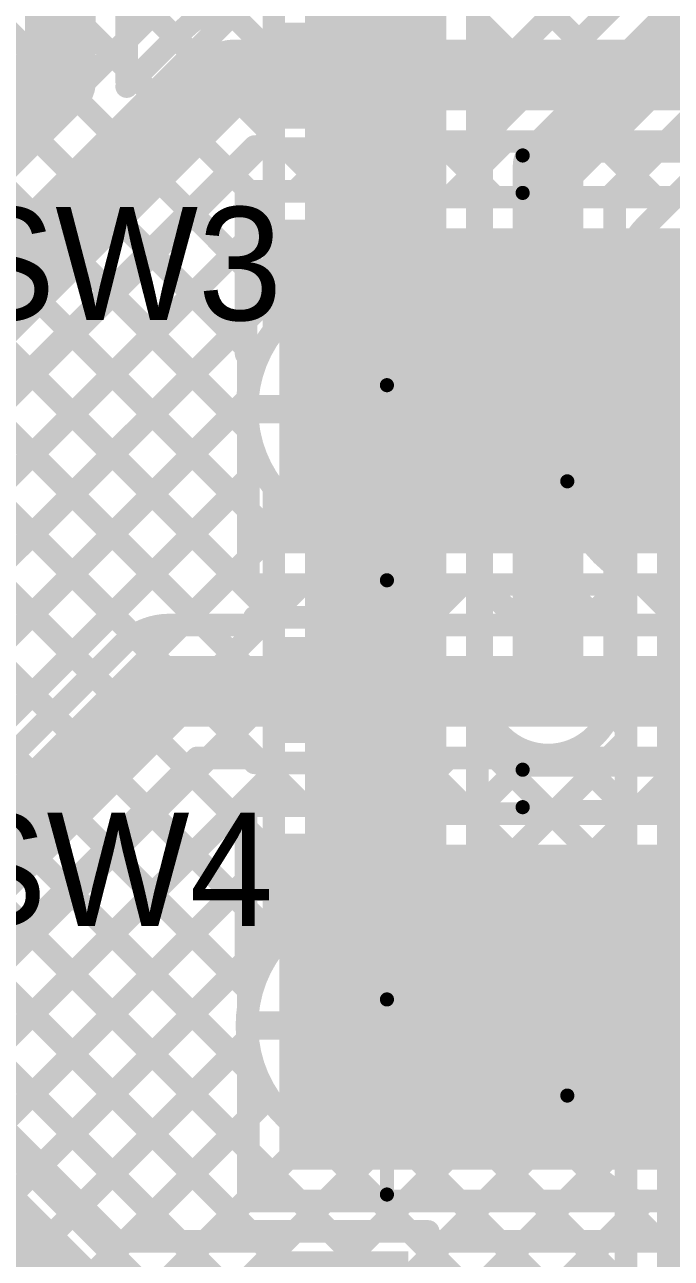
# Model space of a CAD drawing. Header units: millimetres. Extents: x 3.9 to 7.44, y 1.03 to 3.16.
# Drawn here: x 4.5369 to 4.7656, y 1.3137 to 1.75 of the extents above; entities that cross this region are included whole.
import ezdxf

# ---------------------------------------------------------------- set-up
doc = ezdxf.new("R2010")
doc.units = ezdxf.units.MM
doc.header["$MEASUREMENT"] = 0
for name, color, linetype in [('BottomLayer', 5, 'Continuous'), ('MultiLayer', 9, 'Continuous'), ('TopLayer', 1, 'Continuous'), ('TopOverlay', 2, 'Continuous'), ('TopPaste', 8, 'Continuous'), ('TopSolder', 216, 'Continuous'), ('ViaHoleLayer', 16, 'Continuous')]:
    doc.layers.add(name, color=color, linetype=linetype)

# ---------------------------------------------------------------- blocks, each defined once
blk = doc.blocks.new('TS_1187A_C_G_B_4')
at = {"layer": 'TopLayer'}
for points in [[(-0.1378, 0.05906), (-0.09843, 0.05906), (-0.1378, 0.08858), (-0.09843, 0.08858)], [(0.09843, 0.05906), (0.1378, 0.05906), (0.09843, 0.08858), (0.1378, 0.08858)], [(-0.1378, -0.08858), (-0.09843, -0.08858), (-0.1378, -0.05906), (-0.09843, -0.05906)], [(0.09843, -0.08858), (0.1378, -0.08858), (0.09843, -0.05906), (0.1378, -0.05906)]]:
    blk.add_solid(points, dxfattribs=at)
at = {"layer": 'TopOverlay'}
for points, const_width in [([(-0.12517, 0.106, 1), (-0.13683, 0.106, 1)], 0.01), ([(-0.13933, 0.106, 1), (-0.13433, 0.106, 1)], 0.005), ([(-0.12767, 0.106, 1), (-0.12267, 0.106, 1)], 0.005), ([(-0.05425, 0.102, 1), (-0.05175, 0.102, 1)], 0.0025), ([(0.05275, 0.102, 1), (0.05525, 0.102, 1)], 0.0025), ([(0.03821, 0, 1), (-0.03821, 0, 1)], 0.005), ([(-0.10325, 0.035, 1), (-0.10075, 0.035, 1)], 0.0025), ([(0.10075, 0.035, 1), (0.10325, 0.035, 1)], 0.0025), ([(0.00985, 0, 1), (-0.00985, 0, 1)], 0.01969), ([(-0.01477, 0, 1), (-0.00493, 0, 1)], 0.00984), ([(0.00493, 0, 1), (0.01477, 0, 1)], 0.00984), ([(-0.03946, 0, 1), (-0.03696, 0, 1)], 0.0025), ([(0.03696, 0, 1), (0.03946, 0, 1)], 0.0025), ([(-0.10325, -0.034, 1), (-0.10075, -0.034, 1)], 0.0025), ([(0.10075, -0.034, 1), (0.10325, -0.034, 1)], 0.0025), ([(-0.05425, -0.102, 1), (-0.05175, -0.102, 1)], 0.0025), ([(0.05275, -0.102, 1), (0.05525, -0.102, 1)], 0.0025)]:
    blk.add_lwpolyline(points, format="xyb", close=True, dxfattribs=dict(at, const_width=const_width))
at = {"layer": 'TopOverlay', "const_width": 0.005}
for points in [[(0.054, 0.102), (-0.053, 0.102)], [(-0.102, 0.035), (-0.102, -0.034)], [(0.102, 0.035), (0.102, -0.034)], [(0.054, -0.102), (-0.053, -0.102)]]:
    blk.add_lwpolyline(points, dxfattribs=at)
at = {"layer": 'TopPaste'}
for points in [[(-0.1378, 0.05906), (-0.09843, 0.05906), (-0.1378, 0.08858), (-0.09843, 0.08858)], [(0.09843, 0.05906), (0.1378, 0.05906), (0.09843, 0.08858), (0.1378, 0.08858)], [(-0.1378, -0.08858), (-0.09843, -0.08858), (-0.1378, -0.05906), (-0.09843, -0.05906)], [(0.09843, -0.08858), (0.1378, -0.08858), (0.09843, -0.05906), (0.1378, -0.05906)]]:
    blk.add_solid(points, dxfattribs=at)
at = {"layer": 'TopSolder'}
for points in [[(-0.1418, 0.05506), (-0.09443, 0.05506), (-0.1418, 0.09258), (-0.09443, 0.09258)], [(0.09443, 0.05506), (0.1418, 0.05506), (0.09443, 0.09258), (0.1418, 0.09258)], [(-0.1418, -0.09258), (-0.09443, -0.09258), (-0.1418, -0.05506), (-0.09443, -0.05506)], [(0.09443, -0.09258), (0.1418, -0.09258), (0.09443, -0.05506), (0.1418, -0.05506)]]:
    blk.add_solid(points, dxfattribs=at)
blk = doc.blocks.new('TS_1187A_C_G_B_5')
at = {"layer": 'TopLayer'}
for points in [[(-0.1378, 0.05906), (-0.09843, 0.05906), (-0.1378, 0.08858), (-0.09843, 0.08858)], [(0.09843, 0.05906), (0.1378, 0.05906), (0.09843, 0.08858), (0.1378, 0.08858)], [(-0.1378, -0.08858), (-0.09843, -0.08858), (-0.1378, -0.05906), (-0.09843, -0.05906)], [(0.09843, -0.08858), (0.1378, -0.08858), (0.09843, -0.05906), (0.1378, -0.05906)]]:
    blk.add_solid(points, dxfattribs=at)
at = {"layer": 'TopOverlay'}
for points, const_width in [([(-0.12517, 0.106, 1), (-0.13683, 0.106, 1)], 0.01), ([(-0.13933, 0.106, 1), (-0.13433, 0.106, 1)], 0.005), ([(-0.12767, 0.106, 1), (-0.12267, 0.106, 1)], 0.005), ([(-0.05425, 0.102, 1), (-0.05175, 0.102, 1)], 0.0025), ([(0.05275, 0.102, 1), (0.05525, 0.102, 1)], 0.0025), ([(0.03821, 0, 1), (-0.03821, 0, 1)], 0.005), ([(-0.10325, 0.035, 1), (-0.10075, 0.035, 1)], 0.0025), ([(0.10075, 0.035, 1), (0.10325, 0.035, 1)], 0.0025), ([(0.00985, 0, 1), (-0.00985, 0, 1)], 0.01969), ([(-0.01477, 0, 1), (-0.00493, 0, 1)], 0.00984), ([(0.00493, 0, 1), (0.01477, 0, 1)], 0.00984), ([(-0.03946, 0, 1), (-0.03696, 0, 1)], 0.0025), ([(0.03696, 0, 1), (0.03946, 0, 1)], 0.0025), ([(-0.10325, -0.034, 1), (-0.10075, -0.034, 1)], 0.0025), ([(0.10075, -0.034, 1), (0.10325, -0.034, 1)], 0.0025), ([(-0.05425, -0.102, 1), (-0.05175, -0.102, 1)], 0.0025), ([(0.05275, -0.102, 1), (0.05525, -0.102, 1)], 0.0025)]:
    blk.add_lwpolyline(points, format="xyb", close=True, dxfattribs=dict(at, const_width=const_width))
at = {"layer": 'TopOverlay', "const_width": 0.005}
for points in [[(0.054, 0.102), (-0.053, 0.102)], [(-0.102, 0.035), (-0.102, -0.034)], [(0.102, 0.035), (0.102, -0.034)], [(0.054, -0.102), (-0.053, -0.102)]]:
    blk.add_lwpolyline(points, dxfattribs=at)
at = {"layer": 'TopPaste'}
for points in [[(-0.1378, 0.05906), (-0.09843, 0.05906), (-0.1378, 0.08858), (-0.09843, 0.08858)], [(0.09843, 0.05906), (0.1378, 0.05906), (0.09843, 0.08858), (0.1378, 0.08858)], [(-0.1378, -0.08858), (-0.09843, -0.08858), (-0.1378, -0.05906), (-0.09843, -0.05906)], [(0.09843, -0.08858), (0.1378, -0.08858), (0.09843, -0.05906), (0.1378, -0.05906)]]:
    blk.add_solid(points, dxfattribs=at)
at = {"layer": 'TopSolder'}
for points in [[(-0.1418, 0.05506), (-0.09443, 0.05506), (-0.1418, 0.09258), (-0.09443, 0.09258)], [(0.09443, 0.05506), (0.1418, 0.05506), (0.09443, 0.09258), (0.1418, 0.09258)], [(-0.1418, -0.09258), (-0.09443, -0.09258), (-0.1418, -0.05506), (-0.09443, -0.05506)], [(0.09443, -0.09258), (0.1418, -0.09258), (0.09443, -0.05506), (0.1418, -0.05506)]]:
    blk.add_solid(points, dxfattribs=at)
blk = doc.blocks.new('TS_1187A_C_G_B_7')
at = {"layer": 'TopLayer'}
for points in [[(-0.1378, 0.05906), (-0.09843, 0.05906), (-0.1378, 0.08858), (-0.09843, 0.08858)], [(0.09843, 0.05906), (0.1378, 0.05906), (0.09843, 0.08858), (0.1378, 0.08858)], [(-0.1378, -0.08858), (-0.09843, -0.08858), (-0.1378, -0.05906), (-0.09843, -0.05906)], [(0.09843, -0.08858), (0.1378, -0.08858), (0.09843, -0.05906), (0.1378, -0.05906)]]:
    blk.add_solid(points, dxfattribs=at)
at = {"layer": 'TopOverlay'}
for points, const_width in [([(-0.12517, 0.106, 1), (-0.13683, 0.106, 1)], 0.01), ([(-0.13933, 0.106, 1), (-0.13433, 0.106, 1)], 0.005), ([(-0.12767, 0.106, 1), (-0.12267, 0.106, 1)], 0.005), ([(-0.05425, 0.102, 1), (-0.05175, 0.102, 1)], 0.0025), ([(0.05275, 0.102, 1), (0.05525, 0.102, 1)], 0.0025), ([(0.03821, 0, 1), (-0.03821, 0, 1)], 0.005), ([(-0.10325, 0.035, 1), (-0.10075, 0.035, 1)], 0.0025), ([(0.10075, 0.035, 1), (0.10325, 0.035, 1)], 0.0025), ([(0.00985, 0, 1), (-0.00985, 0, 1)], 0.01969), ([(-0.01477, 0, 1), (-0.00493, 0, 1)], 0.00984), ([(0.00493, 0, 1), (0.01477, 0, 1)], 0.00984), ([(-0.03946, 0, 1), (-0.03696, 0, 1)], 0.0025), ([(0.03696, 0, 1), (0.03946, 0, 1)], 0.0025), ([(-0.10325, -0.034, 1), (-0.10075, -0.034, 1)], 0.0025), ([(0.10075, -0.034, 1), (0.10325, -0.034, 1)], 0.0025), ([(-0.05425, -0.102, 1), (-0.05175, -0.102, 1)], 0.0025), ([(0.05275, -0.102, 1), (0.05525, -0.102, 1)], 0.0025)]:
    blk.add_lwpolyline(points, format="xyb", close=True, dxfattribs=dict(at, const_width=const_width))
at = {"layer": 'TopOverlay', "const_width": 0.005}
for points in [[(0.054, 0.102), (-0.053, 0.102)], [(-0.102, 0.035), (-0.102, -0.034)], [(0.102, 0.035), (0.102, -0.034)], [(0.054, -0.102), (-0.053, -0.102)]]:
    blk.add_lwpolyline(points, dxfattribs=at)
at = {"layer": 'TopPaste'}
for points in [[(-0.1378, 0.05906), (-0.09843, 0.05906), (-0.1378, 0.08858), (-0.09843, 0.08858)], [(0.09843, 0.05906), (0.1378, 0.05906), (0.09843, 0.08858), (0.1378, 0.08858)], [(-0.1378, -0.08858), (-0.09843, -0.08858), (-0.1378, -0.05906), (-0.09843, -0.05906)], [(0.09843, -0.08858), (0.1378, -0.08858), (0.09843, -0.05906), (0.1378, -0.05906)]]:
    blk.add_solid(points, dxfattribs=at)
at = {"layer": 'TopSolder'}
for points in [[(-0.1418, 0.05506), (-0.09443, 0.05506), (-0.1418, 0.09258), (-0.09443, 0.09258)], [(0.09443, 0.05506), (0.1418, 0.05506), (0.09443, 0.09258), (0.1418, 0.09258)], [(-0.1418, -0.09258), (-0.09443, -0.09258), (-0.1418, -0.05506), (-0.09443, -0.05506)], [(0.09443, -0.09258), (0.1418, -0.09258), (0.09443, -0.05506), (0.1418, -0.05506)]]:
    blk.add_solid(points, dxfattribs=at)

msp = doc.modelspace()

# ---------------------------------------------------------------- linework, layer by layer
at = {"layer": 'BottomLayer'}
for points, const_width in [([(3.941, 2.42296), (4.625, 1.73896)], 0.008), ([(3.941, 2.39468), (4.625, 1.71068)], 0.008), ([(3.941, 2.36639), (4.625, 1.68239)], 0.008), ([(3.941, 2.33811), (4.625, 1.65411)], 0.008), ([(4.697, 1.72715), (4.98343, 2.01358)], 0.008), ([(4.7054, 1.71663), (4.99337, 2.0046)], 0.008), ([(4.722, 1.7), (5.01, 1.988)], 0.025), ([(4.7455, 1.69027), (5.01973, 1.9645)], 0.008), ([(4.7564, 1.67863), (5.02837, 1.9506)], 0.008), ([(4.773, 1.662), (5.045, 1.934)], 0.025), ([(4.661, 1.614), (4.661, 1.832)], 0.05), ([(4.46498, 1.66483), (4.61782, 1.81768)], 0.008), ([(4.625, 1.64182), (4.625, 1.80418)], 0.008), ([(4.697, 1.64182), (4.697, 1.80418)], 0.008), ([(4.47045, 1.64202), (4.625, 1.79657)], 0.008), ([(4.47345, 1.77738), (4.6191, 1.63173)], 0.008), ([(4.697, 1.7801), (4.73293, 1.74417)], 0.008), ([(4.44337, 1.58666), (4.625, 1.76829)], 0.008), ([(4.697, 1.75182), (4.71879, 1.73002)], 0.008), ([(4.47345, 1.74909), (4.61614, 1.6064)], 0.008), ([(4.45899, 1.57399), (4.625, 1.74)], 0.008), ([(4.45899, 1.57399), (4.625, 1.74)], 0.008), ([(4.47345, 1.72081), (4.625, 1.56926)], 0.008), ([(4.697, 1.72353), (4.70466, 1.71587)], 0.008), ([(4.46864, 1.55536), (4.625, 1.71172)], 0.008), ([(4.76617, 1.71093), (4.77743, 1.69967)], 0.008), ([(4.722, 1.51518), (4.722, 1.7)], 0.025), ([(4.6985, 1.63976), (4.6985, 1.7)], 0.008), ([(4.75202, 1.69679), (4.76329, 1.68552)], 0.008), ([(4.47345, 1.69252), (4.625, 1.54097)], 0.008), ([(4.7455, 1.51518), (4.7455, 1.69027)], 0.008), ([(4.44906, 1.68863), (4.625, 1.51269)], 0.008), ([(4.46798, 1.52641), (4.625, 1.68344)], 0.008), ([(4.7455, 1.67503), (4.75081, 1.66972)], 0.008), ([(4.773, 1.081), (4.773, 1.662)], 0.025), ([(4.7455, 1.66251), (4.75005, 1.66707)], 0.008), ([(4.7495, 1.13773), (4.7495, 1.662)], 0.008), ([(4.45134, 1.48149), (4.625, 1.65515)], 0.008), ([(4.7455, 1.64675), (4.7495, 1.64275)], 0.008), ([(4.47036, 1.63904), (4.625, 1.4844)], 0.008), ([(4.7455, 1.63423), (4.7495, 1.63823)], 0.008), ([(4.661, 1.396), (4.661, 1.614)], 0.05), ([(4.46392, 1.6172), (4.625, 1.45612)], 0.008), ([(4.46428, 1.46615), (4.61564, 1.61751)], 0.008), ([(4.6195, 1.614), (4.661, 1.614)], 0.01), ([(4.7455, 1.61846), (4.7495, 1.61446)], 0.008), ([(4.7455, 1.60595), (4.7495, 1.60995)], 0.008), ([(4.45077, 1.60206), (4.625, 1.42784)], 0.008), ([(4.47041, 1.44399), (4.62023, 1.59381)], 0.008), ([(4.7455, 1.59018), (4.7495, 1.58618)], 0.008), ([(4.625, 1.42382), (4.625, 1.58618)], 0.008), ([(4.697, 1.42382), (4.697, 1.58618)], 0.008), ([(4.6985, 1.51518), (4.6985, 1.58824)], 0.008), ([(4.7455, 1.57766), (4.7495, 1.58166)], 0.008), ([(4.44203, 1.38733), (4.625, 1.5703)], 0.008), ([(4.7455, 1.56189), (4.7495, 1.55789)], 0.008), ([(4.46843, 1.55612), (4.617, 1.40755)], 0.008), ([(4.7455, 1.54938), (4.7495, 1.55338)], 0.008), ([(4.45806, 1.37508), (4.625, 1.54201)], 0.008), ([(4.7455, 1.53361), (4.7495, 1.52961)], 0.008), ([(4.46842, 1.52785), (4.62001, 1.37625)], 0.008), ([(4.7455, 1.52109), (4.7495, 1.52509)], 0.008), ([(4.46819, 1.35692), (4.625, 1.51373)], 0.008), ([(4.45852, 1.50946), (4.7495, 1.21848)], 0.008), ([(4.74397, 1.50685), (4.7495, 1.50133)], 0.008), ([(4.697, 1.50088), (4.70092, 1.5048)], 0.008), ([(4.4427, 1.497), (4.7495, 1.1902)], 0.008), ([(4.697, 1.49726), (4.7495, 1.44476)], 0.008), ([(4.697, 1.44431), (4.7495, 1.49681)], 0.008), ([(4.7296, 1.49294), (4.7495, 1.47304)], 0.008), ([(4.697, 1.47259), (4.71669, 1.49229)], 0.008), ([(4.46881, 1.32926), (4.625, 1.48545)], 0.008), ([(4.697, 1.46897), (4.7495, 1.41647)], 0.008), ([(4.70015, 1.41918), (4.7495, 1.46852)], 0.008), ([(4.45021, 1.28237), (4.625, 1.45716)], 0.008), ([(4.47044, 1.44098), (4.7495, 1.16191)], 0.008), ([(4.697, 1.44069), (4.7495, 1.38819)], 0.008), ([(4.70648, 1.39722), (4.7495, 1.44024)], 0.008), ([(4.46356, 1.26743), (4.625, 1.42888)], 0.008), ([(4.46463, 1.4185), (4.61856, 1.26456)], 0.008), ([(4.60304, 1.2655), (4.7495, 1.41196)], 0.008), ([(4.45189, 1.40295), (4.58934, 1.2655)], 0.008), ([(4.70587, 1.40354), (4.7495, 1.3599)], 0.008), ([(4.6195, 1.396), (4.661, 1.396)], 0.01), ([(4.661, 1.396), (4.7025, 1.396)], 0.01), ([(4.661, 1.3545), (4.661, 1.396)], 0.01), ([(4.48991, 1.2655), (4.61574, 1.39134)], 0.008), ([(4.6264, 1.26057), (4.7495, 1.38367)], 0.008), ([(4.70288, 1.37824), (4.7495, 1.33162)], 0.008), ([(4.51819, 1.2655), (4.62327, 1.37058)], 0.008), ([(4.69102, 1.36181), (4.7495, 1.30334)], 0.008), ([(4.54648, 1.2655), (4.63782, 1.35685)], 0.008), ([(4.64067, 1.24656), (4.7495, 1.35539)], 0.008), ([(4.64125, 1.35501), (4.7495, 1.24677)], 0.008), ([(4.57476, 1.2655), (4.65978, 1.35052)], 0.008), ([(4.67256, 1.352), (4.7495, 1.27505)], 0.008), ([(4.65482, 1.23242), (4.7495, 1.3271)], 0.008)]:
    msp.add_lwpolyline(points, dxfattribs=dict(at, const_width=const_width))
for points, const_width in [([(4.695, 1.75182, 1), (4.699, 1.75182, 1)], 0.004), ([(4.73093, 1.74417, 1), (4.73493, 1.74417, 1)], 0.004), ([(4.623, 1.74, 1), (4.627, 1.74, 1)], 0.004), ([(4.623, 1.74, 1), (4.627, 1.74, 1)], 0.004), ([(4.623, 1.73896, 1), (4.627, 1.73896, 1)], 0.004), ([(4.71679, 1.73002, 1), (4.72079, 1.73002, 1)], 0.004), ([(4.695, 1.72715, 1), (4.699, 1.72715, 1)], 0.004), ([(4.695, 1.72353, 1), (4.699, 1.72353, 1)], 0.004), ([(4.70266, 1.71587, 1), (4.70666, 1.71587, 1)], 0.004), ([(4.70338, 1.71662, 1), (4.70738, 1.71662, 1)], 0.004), ([(4.7034, 1.71663, 1), (4.7074, 1.71663, 1)], 0.004), ([(4.7034, 1.71663, 1), (4.7074, 1.71663, 1)], 0.004), ([(4.623, 1.71172, 1), (4.627, 1.71172, 1)], 0.004), ([(4.76417, 1.71093, 1), (4.76817, 1.71093, 1)], 0.004), ([(4.623, 1.71068, 1), (4.627, 1.71068, 1)], 0.004), ([(4.71575, 1.7, 1), (4.72825, 1.7, 1)], 0.0125), ([(4.71575, 1.7, 1), (4.72825, 1.7, 1)], 0.0125), ([(4.6965, 1.7, 1), (4.7005, 1.7, 1)], 0.004), ([(4.6965, 1.7, 1), (4.7005, 1.7, 1)], 0.004), ([(4.6965, 1.7, 1), (4.7005, 1.7, 1)], 0.004), ([(4.75002, 1.69679, 1), (4.75402, 1.69679, 1)], 0.004), ([(4.7435, 1.69027, 1), (4.7475, 1.69027, 1)], 0.004), ([(4.7435, 1.69027, 1), (4.7475, 1.69027, 1)], 0.004), ([(4.76129, 1.68552, 1), (4.76529, 1.68552, 1)], 0.004), ([(4.623, 1.68344, 1), (4.627, 1.68344, 1)], 0.004), ([(4.623, 1.68239, 1), (4.627, 1.68239, 1)], 0.004), ([(4.75438, 1.67862, 1), (4.75838, 1.67862, 1)], 0.004), ([(4.7544, 1.67863, 1), (4.7584, 1.67863, 1)], 0.004), ([(4.7544, 1.67863, 1), (4.7584, 1.67863, 1)], 0.004), ([(4.7435, 1.67503, 1), (4.7475, 1.67503, 1)], 0.004), ([(4.74881, 1.66972, 1), (4.75281, 1.66972, 1)], 0.004), ([(4.76675, 1.662, 1), (4.77925, 1.662, 1)], 0.0125), ([(4.76675, 1.662, 1), (4.77925, 1.662, 1)], 0.0125), ([(4.74805, 1.66707, 1), (4.75205, 1.66707, 1)], 0.004), ([(4.7435, 1.66251, 1), (4.7475, 1.66251, 1)], 0.004), ([(4.7475, 1.662, 1), (4.7515, 1.662, 1)], 0.004), ([(4.7475, 1.662, 1), (4.7515, 1.662, 1)], 0.004), ([(4.7475, 1.662, 1), (4.7515, 1.662, 1)], 0.004), ([(4.623, 1.65515, 1), (4.627, 1.65515, 1)], 0.004), ([(4.623, 1.65411, 1), (4.627, 1.65411, 1)], 0.004), ([(4.7435, 1.64675, 1), (4.7475, 1.64675, 1)], 0.004), ([(4.623, 1.64182, 1), (4.627, 1.64182, 1)], 0.004), ([(4.623, 1.64182, 1), (4.627, 1.64182, 1)], 0.004), ([(4.64525, 1.614, 1), (4.67675, 1.614, 1)], 0.0315), ([(4.695, 1.64182, 1), (4.699, 1.64182, 1)], 0.004), ([(4.7475, 1.64275, 1), (4.7515, 1.64275, 1)], 0.004), ([(4.6965, 1.63976, 1), (4.7005, 1.63976, 1)], 0.004), ([(4.7475, 1.63823, 1), (4.7515, 1.63823, 1)], 0.004), ([(4.6485, 1.614, 1), (4.6735, 1.614, 1)], 0.025), ([(4.6485, 1.614, 1), (4.6735, 1.614, 1)], 0.025), ([(4.7435, 1.63423, 1), (4.7475, 1.63423, 1)], 0.004), ([(4.6171, 1.63173, 1), (4.6211, 1.63173, 1)], 0.004), ([(4.61364, 1.61751, 1), (4.61764, 1.61751, 1)], 0.004), ([(4.617, 1.614, 1), (4.622, 1.614, 1)], 0.005), ([(4.6585, 1.614, 1), (4.6635, 1.614, 1)], 0.005), ([(4.7435, 1.61846, 1), (4.7475, 1.61846, 1)], 0.004), ([(4.7475, 1.61446, 1), (4.7515, 1.61446, 1)], 0.004), ([(4.61414, 1.6064, 1), (4.61814, 1.6064, 1)], 0.004), ([(4.7475, 1.60995, 1), (4.7515, 1.60995, 1)], 0.004), ([(4.7435, 1.60595, 1), (4.7475, 1.60595, 1)], 0.004), ([(4.61823, 1.59381, 1), (4.62223, 1.59381, 1)], 0.004), ([(4.7435, 1.59018, 1), (4.7475, 1.59018, 1)], 0.004), ([(4.623, 1.58618, 1), (4.627, 1.58618, 1)], 0.004), ([(4.623, 1.58618, 1), (4.627, 1.58618, 1)], 0.004), ([(4.695, 1.58618, 1), (4.699, 1.58618, 1)], 0.004), ([(4.6965, 1.58824, 1), (4.7005, 1.58824, 1)], 0.004), ([(4.7475, 1.58618, 1), (4.7515, 1.58618, 1)], 0.004), ([(4.7475, 1.58166, 1), (4.7515, 1.58166, 1)], 0.004), ([(4.7435, 1.57766, 1), (4.7475, 1.57766, 1)], 0.004), ([(4.623, 1.5703, 1), (4.627, 1.5703, 1)], 0.004), ([(4.623, 1.56926, 1), (4.627, 1.56926, 1)], 0.004), ([(4.7435, 1.56189, 1), (4.7475, 1.56189, 1)], 0.004), ([(4.7475, 1.55789, 1), (4.7515, 1.55789, 1)], 0.004), ([(4.7435, 1.54938, 1), (4.7475, 1.54938, 1)], 0.004), ([(4.7475, 1.55338, 1), (4.7515, 1.55338, 1)], 0.004), ([(4.623, 1.54201, 1), (4.627, 1.54201, 1)], 0.004), ([(4.623, 1.54097, 1), (4.627, 1.54097, 1)], 0.004), ([(4.7435, 1.53361, 1), (4.7475, 1.53361, 1)], 0.004), ([(4.7475, 1.52961, 1), (4.7515, 1.52961, 1)], 0.004), ([(4.71575, 1.51518, 1), (4.72825, 1.51518, 1)], 0.0125), ([(4.7475, 1.52509, 1), (4.7515, 1.52509, 1)], 0.004), ([(4.71609, 1.51518, 1), (4.72791, 1.51518, 1)], 0.01181), ([(4.7435, 1.52109, 1), (4.7475, 1.52109, 1)], 0.004), ([(4.6965, 1.51518, 1), (4.7005, 1.51518, 1)], 0.004), ([(4.6965, 1.51518, 1), (4.7005, 1.51518, 1)], 0.004), ([(4.7435, 1.51518, 1), (4.7475, 1.51518, 1)], 0.004), ([(4.7435, 1.51518, 1), (4.7475, 1.51518, 1)], 0.004), ([(4.623, 1.51373, 1), (4.627, 1.51373, 1)], 0.004), ([(4.623, 1.51269, 1), (4.627, 1.51269, 1)], 0.004), ([(4.74197, 1.50685, 1), (4.74597, 1.50685, 1)], 0.004), ([(4.69892, 1.5048, 1), (4.70292, 1.5048, 1)], 0.004), ([(4.7475, 1.50133, 1), (4.7515, 1.50133, 1)], 0.004), ([(4.695, 1.50088, 1), (4.699, 1.50088, 1)], 0.004), ([(4.695, 1.49726, 1), (4.699, 1.49726, 1)], 0.004), ([(4.7276, 1.49294, 1), (4.7316, 1.49294, 1)], 0.004), ([(4.7475, 1.49681, 1), (4.7515, 1.49681, 1)], 0.004), ([(4.71469, 1.49229, 1), (4.7187, 1.49229, 1)], 0.004), ([(4.623, 1.48545, 1), (4.627, 1.48545, 1)], 0.004), ([(4.623, 1.4844, 1), (4.627, 1.4844, 1)], 0.004), ([(4.695, 1.47259, 1), (4.699, 1.47259, 1)], 0.004), ([(4.7475, 1.47304, 1), (4.7515, 1.47304, 1)], 0.004), ([(4.695, 1.46897, 1), (4.699, 1.46897, 1)], 0.004), ([(4.7475, 1.46852, 1), (4.7515, 1.46852, 1)], 0.004), ([(4.623, 1.45716, 1), (4.627, 1.45716, 1)], 0.004), ([(4.623, 1.45612, 1), (4.627, 1.45612, 1)], 0.004), ([(4.7475, 1.44476, 1), (4.7515, 1.44476, 1)], 0.004), ([(4.695, 1.44431, 1), (4.699, 1.44431, 1)], 0.004), ([(4.695, 1.44069, 1), (4.699, 1.44069, 1)], 0.004), ([(4.7475, 1.44024, 1), (4.7515, 1.44024, 1)], 0.004), ([(4.623, 1.42888, 1), (4.627, 1.42888, 1)], 0.004), ([(4.623, 1.42784, 1), (4.627, 1.42784, 1)], 0.004), ([(4.623, 1.42382, 1), (4.627, 1.42382, 1)], 0.004), ([(4.623, 1.42382, 1), (4.627, 1.42382, 1)], 0.004), ([(4.64525, 1.396, 1), (4.67675, 1.396, 1)], 0.0315), ([(4.695, 1.42382, 1), (4.699, 1.42382, 1)], 0.004), ([(4.695, 1.42382, 1), (4.699, 1.42382, 1)], 0.004), ([(4.69815, 1.41918, 1), (4.70215, 1.41918, 1)], 0.004), ([(4.6485, 1.396, 1), (4.6735, 1.396, 1)], 0.025), ([(4.7475, 1.41647, 1), (4.7515, 1.41647, 1)], 0.004), ([(4.7475, 1.41196, 1), (4.7515, 1.41196, 1)], 0.004), ([(4.615, 1.40755, 1), (4.619, 1.40755, 1)], 0.004), ([(4.70387, 1.40354, 1), (4.70787, 1.40354, 1)], 0.004), ([(4.617, 1.396, 1), (4.622, 1.396, 1)], 0.005), ([(4.6585, 1.396, 1), (4.6635, 1.396, 1)], 0.005), ([(4.6585, 1.396, 1), (4.6635, 1.396, 1)], 0.005), ([(4.6585, 1.396, 1), (4.6635, 1.396, 1)], 0.005), ([(4.7, 1.396, 1), (4.705, 1.396, 1)], 0.005), ([(4.70448, 1.39722, 1), (4.70848, 1.39722, 1)], 0.004), ([(4.7045, 1.396, 1), (4.7085, 1.396, 1)], 0.004), ([(4.7045, 1.396, 1), (4.7085, 1.396, 1)], 0.004), ([(4.61374, 1.39134, 1), (4.61774, 1.39134, 1)], 0.004), ([(4.7475, 1.38819, 1), (4.7515, 1.38819, 1)], 0.004), ([(4.7475, 1.38367, 1), (4.7515, 1.38367, 1)], 0.004), ([(4.61801, 1.37625, 1), (4.62201, 1.37625, 1)], 0.004), ([(4.70088, 1.37824, 1), (4.70488, 1.37824, 1)], 0.004), ([(4.62127, 1.37058, 1), (4.62527, 1.37058, 1)], 0.004), ([(4.68902, 1.36181, 1), (4.69302, 1.36181, 1)], 0.004), ([(4.7475, 1.3599, 1), (4.7515, 1.3599, 1)], 0.004), ([(4.63582, 1.35685, 1), (4.63982, 1.35685, 1)], 0.004), ([(4.63925, 1.35501, 1), (4.64325, 1.35501, 1)], 0.004), ([(4.6585, 1.3545, 1), (4.6635, 1.3545, 1)], 0.005), ([(4.7475, 1.35539, 1), (4.7515, 1.35539, 1)], 0.004), ([(4.65778, 1.35052, 1), (4.66178, 1.35052, 1)], 0.004), ([(4.67056, 1.352, 1), (4.67455, 1.352, 1)], 0.004), ([(4.7475, 1.33162, 1), (4.7515, 1.33162, 1)], 0.004), ([(4.7475, 1.3271, 1), (4.7515, 1.3271, 1)], 0.004)]:
    msp.add_lwpolyline(points, format="xyb", close=True, dxfattribs=dict(at, const_width=const_width))
at = {"layer": 'BottomLayer', "const_width": 0.008}
for points in [[(4.6985, 1.7, -0.199188), (4.7054, 1.71663)], [(4.6985, 1.7, -0.198912), (4.70538, 1.71662)], [(4.7495, 1.662, -0.199188), (4.7564, 1.67863)], [(4.7495, 1.662, -0.198912), (4.75638, 1.67862)], [(4.625, 1.58618, -0.341352), (4.625, 1.64182)], [(4.7455, 1.51518, -1), (4.6985, 1.51518)], [(4.7065, 1.396, -1.398007), (4.625, 1.42382)], [(4.697, 1.42382, -0.165974), (4.7065, 1.396)]]:
    msp.add_lwpolyline(points, format="xyb", dxfattribs=at)
at = {"layer": 'MultiLayer'}
for points, const_width in [([(4.64525, 1.614, 1), (4.67675, 1.614, 1)], 0.0315), ([(4.71609, 1.51518, 1), (4.72791, 1.51518, 1)], 0.01181), ([(4.64525, 1.396, 1), (4.67675, 1.396, 1)], 0.0315)]:
    msp.add_lwpolyline(points, format="xyb", close=True, dxfattribs=dict(at, const_width=const_width))
at = {"layer": 'TopLayer'}
for points, const_width in [([(4.5495, 1.7295), (4.5495, 1.8955)], 0.025), ([(4.573, 1.7295), (4.573, 1.88577)], 0.008), ([(4.573, 1.74457), (4.617, 1.78857)], 0.008), ([(4.573, 1.76268), (4.59026, 1.74542)], 0.008), ([(4.57296, 1.72811), (4.59363, 1.74878)], 0.008), ([(4.42008, 1.542), (4.61026, 1.73218)], 0.025), ([(4.462, 1.642), (4.5495, 1.7295)], 0.025), ([(4.61026, 1.73218), (4.64789, 1.73218)], 0.025), ([(4.65818, 1.73218), (4.88511, 1.73218)], 0.025), ([(4.573, 1.73439), (4.57612, 1.73127)], 0.008), ([(4.4682, 1.55689), (4.6182, 1.70689)], 0.008), ([(4.67957, 1.70868), (4.853, 1.70868)], 0.008), ([(4.68357, 1.70868), (4.70325, 1.689)], 0.008), ([(4.68713, 1.689), (4.70681, 1.70868)], 0.008), ([(4.71185, 1.70868), (4.73153, 1.689)], 0.008), ([(4.71542, 1.689), (4.7351, 1.70868)], 0.008), ([(4.74013, 1.70868), (4.75982, 1.689)], 0.008), ([(4.7437, 1.689), (4.76338, 1.70868)], 0.008), ([(4.76842, 1.70868), (4.7881, 1.689)], 0.008), ([(4.46864, 1.55536), (4.61945, 1.70617)], 0.008), ([(4.6182, 1.70617), (4.67957, 1.70617)], 0.008), ([(4.62951, 1.70617), (4.6446, 1.69108)], 0.008), ([(4.63265, 1.69108), (4.64773, 1.70617)], 0.008), ([(4.6578, 1.70617), (4.67288, 1.69108)], 0.008), ([(4.66093, 1.69108), (4.67602, 1.70617)], 0.008), ([(4.60935, 1.69804), (4.61631, 1.69108)], 0.008), ([(4.6152, 1.69108), (4.68257, 1.69108)], 0.008), ([(4.6152, 1.63356), (4.6152, 1.69108)], 0.008), ([(4.68257, 1.689), (4.85143, 1.689)], 0.008), ([(4.64889, 1.66232), (4.64889, 1.68708)], 0.01), ([(4.59521, 1.6839), (4.6152, 1.6639)], 0.008), ([(4.46798, 1.52641), (4.6152, 1.67364)], 0.008), ([(4.58107, 1.66976), (4.6152, 1.63562)], 0.008), ([(4.64789, 1.66182), (4.88411, 1.66182)], 0.02), ([(4.6192, 1.66232), (4.64889, 1.66232)], 0.01), ([(4.56693, 1.65561), (4.616, 1.60654)], 0.008), ([(4.45134, 1.48149), (4.6152, 1.64536)], 0.008), ([(4.55278, 1.64147), (4.616, 1.57826)], 0.008), ([(4.616, 1.6207), (4.616, 1.63356)], 0.008), ([(4.53864, 1.62733), (4.62553, 1.54044)], 0.008), ([(4.46428, 1.46615), (4.61564, 1.61751)], 0.008), ([(4.6195, 1.614), (4.661, 1.614)], 0.01), ([(4.5245, 1.61319), (4.60001, 1.53768)], 0.008), ([(4.616, 1.552), (4.616, 1.6073)], 0.008), ([(4.51036, 1.59905), (4.57546, 1.53394)], 0.008), ([(4.49192, 1.4655), (4.616, 1.58958)], 0.008), ([(4.49622, 1.5849), (4.56094, 1.52018)], 0.008), ([(4.48207, 1.57076), (4.5468, 1.50603)], 0.008), ([(4.59238, 1.53768), (4.616, 1.5613)], 0.008), ([(4.616, 1.552), (4.853, 1.552)], 0.008), ([(4.62343, 1.54044), (4.63499, 1.552)], 0.008), ([(4.64226, 1.552), (4.65381, 1.54044)], 0.008), ([(4.65172, 1.54044), (4.66327, 1.552)], 0.008), ([(4.67054, 1.552), (4.68486, 1.53768)], 0.008), ([(4.67957, 1.54002), (4.69155, 1.552)], 0.008), ([(4.69883, 1.552), (4.71314, 1.53768)], 0.008), ([(4.70552, 1.53768), (4.71984, 1.552)], 0.008), ([(4.72711, 1.552), (4.74143, 1.53768)], 0.008), ([(4.7338, 1.53768), (4.74812, 1.552)], 0.008), ([(4.75539, 1.552), (4.76971, 1.53768)], 0.008), ([(4.76209, 1.53768), (4.77641, 1.552)], 0.008), ([(4.58818, 1.53768), (4.6182, 1.53768)], 0.008), ([(4.6182, 1.54044), (4.67957, 1.54044)], 0.008), ([(4.67957, 1.53768), (4.71825, 1.53768)], 0.008), ([(4.72575, 1.53768), (4.853, 1.53768)], 0.008), ([(4.50627, 1.4655), (4.57155, 1.53078)], 0.008), ([(4.516, 1.442), (4.58818, 1.51418)], 0.025), ([(4.58818, 1.51418), (4.88411, 1.51418)], 0.025), ([(4.47677, 1.3655), (4.60195, 1.49068)], 0.008), ([(4.50505, 1.3655), (4.62847, 1.48892)], 0.008), ([(4.53263, 1.4254), (4.59792, 1.49068)], 0.008), ([(4.59792, 1.49068), (4.6182, 1.49068)], 0.008), ([(4.6182, 1.48892), (4.67957, 1.48892)], 0.008), ([(4.62049, 1.48892), (4.63557, 1.47383)], 0.008), ([(4.64167, 1.47383), (4.65676, 1.48892)], 0.008), ([(4.64877, 1.48892), (4.66386, 1.47383)], 0.008), ([(4.66996, 1.47383), (4.6868, 1.49068)], 0.008), ([(4.67706, 1.48892), (4.69497, 1.471)], 0.008), ([(4.67957, 1.49068), (4.853, 1.49068)], 0.008), ([(4.69541, 1.471), (4.71509, 1.49068)], 0.008), ([(4.70358, 1.49068), (4.72326, 1.471)], 0.008), ([(4.72369, 1.471), (4.74337, 1.49068)], 0.008), ([(4.73186, 1.49068), (4.75154, 1.471)], 0.008), ([(4.75198, 1.471), (4.77166, 1.49068)], 0.008), ([(4.76014, 1.49068), (4.77983, 1.471)], 0.008), ([(4.59418, 1.48694), (4.6152, 1.46591)], 0.008), ([(4.58003, 1.4728), (4.6152, 1.43763)], 0.008), ([(4.6152, 1.47383), (4.68257, 1.47383)], 0.008), ([(4.6152, 1.41631), (4.6152, 1.47383)], 0.008), ([(4.64889, 1.44507), (4.64889, 1.46983)], 0.01), ([(4.68257, 1.471), (4.85143, 1.471)], 0.008), ([(4.56589, 1.45866), (4.616, 1.40855)], 0.008), ([(4.64789, 1.44382), (4.88411, 1.44382)], 0.02), ([(4.52841, 1.36057), (4.6152, 1.44737)], 0.008), ([(4.6192, 1.44507), (4.64889, 1.44507)], 0.01), ([(4.55175, 1.44452), (4.616, 1.38027)], 0.008), ([(4.53761, 1.43037), (4.616, 1.35198)], 0.008), ([(4.49291, 1.4185), (4.59173, 1.31968)], 0.008), ([(4.52072, 1.41898), (4.6182, 1.32149)], 0.008), ([(4.54268, 1.34656), (4.6152, 1.41908)], 0.008), ([(4.616, 1.4027), (4.616, 1.41631)], 0.008), ([(4.6195, 1.396), (4.661, 1.396)], 0.01), ([(4.55682, 1.33241), (4.61574, 1.39134)], 0.008), ([(4.616, 1.334), (4.616, 1.3893)], 0.008), ([(4.57237, 1.31968), (4.616, 1.36331)], 0.008), ([(4.53063, 1.3586), (4.56955, 1.31968)], 0.008), ([(4.514, 1.342), (4.55982, 1.29618)], 0.025), ([(4.60066, 1.31968), (4.616, 1.33502)], 0.008), ([(4.616, 1.334), (4.853, 1.334)], 0.008), ([(4.63246, 1.32319), (4.64326, 1.334)], 0.008), ([(4.63398, 1.334), (4.64479, 1.32319)], 0.008), ([(4.66074, 1.32319), (4.67154, 1.334)], 0.008), ([(4.66227, 1.334), (4.67307, 1.32319)], 0.008), ([(4.68551, 1.31968), (4.69983, 1.334)], 0.008), ([(4.69055, 1.334), (4.70487, 1.31968)], 0.008), ([(4.71379, 1.31968), (4.72811, 1.334)], 0.008), ([(4.71884, 1.334), (4.73315, 1.31968)], 0.008), ([(4.74208, 1.31968), (4.7564, 1.334)], 0.008), ([(4.74712, 1.334), (4.76144, 1.31968)], 0.008), ([(4.6182, 1.32319), (4.67957, 1.32319)], 0.008), ([(4.6182, 1.31968), (4.6182, 1.32319)], 0.008), ([(4.67957, 1.31968), (4.67957, 1.32319)], 0.008), ([(4.56955, 1.31968), (4.6182, 1.31968)], 0.008), ([(4.67957, 1.31968), (4.82225, 1.31968)], 0.008)]:
    msp.add_lwpolyline(points, dxfattribs=dict(at, const_width=const_width))
at = {"layer": 'TopLayer', "const_width": 0.008}
for points in [[(4.59363, 1.74878, -0.199188), (4.61026, 1.75568)], [(4.59364, 1.7488, -0.198912), (4.61026, 1.75568)], [(4.616, 1.6073, -0.074033), (4.616, 1.6207)], [(4.57155, 1.53078, -0.199188), (4.58818, 1.53768)], [(4.57156, 1.5308, -0.198912), (4.58818, 1.53768)], [(4.71825, 1.53768, -0.082847), (4.72575, 1.53768)], [(4.616, 1.3893, -0.074033), (4.616, 1.4027)]]:
    msp.add_lwpolyline(points, format="xyb", dxfattribs=at)
at = {"layer": 'TopLayer'}
for points, const_width in [([(4.59163, 1.74878, 1), (4.59563, 1.74878, 1)], 0.004), ([(4.59163, 1.74878, 1), (4.59563, 1.74878, 1)], 0.004), ([(4.59164, 1.7488, 1), (4.59564, 1.7488, 1)], 0.004), ([(4.571, 1.74457, 1), (4.575, 1.74457, 1)], 0.004), ([(4.58826, 1.74542, 1), (4.59226, 1.74542, 1)], 0.004), ([(4.54325, 1.7295, 1), (4.55575, 1.7295, 1)], 0.0125), ([(4.54325, 1.7295, 1), (4.55575, 1.7295, 1)], 0.0125), ([(4.60401, 1.73218, 1), (4.61651, 1.73218, 1)], 0.0125), ([(4.60401, 1.73218, 1), (4.61651, 1.73218, 1)], 0.0125), ([(4.64164, 1.73218, 1), (4.65414, 1.73218, 1)], 0.0125), ([(4.65193, 1.73218, 1), (4.66443, 1.73218, 1)], 0.0125), ([(4.571, 1.73439, 1), (4.575, 1.73439, 1)], 0.004), ([(4.571, 1.7295, 1), (4.575, 1.7295, 1)], 0.004), ([(4.57412, 1.73127, 1), (4.57812, 1.73127, 1)], 0.004), ([(4.57096, 1.72811, 1), (4.57496, 1.72811, 1)], 0.004), ([(4.6162, 1.70689, 1), (4.6202, 1.70689, 1)], 0.004), ([(4.67757, 1.70868, 1), (4.68157, 1.70868, 1)], 0.004), ([(4.68157, 1.70868, 1), (4.68557, 1.70868, 1)], 0.004), ([(4.70481, 1.70868, 1), (4.70881, 1.70868, 1)], 0.004), ([(4.70985, 1.70868, 1), (4.71385, 1.70868, 1)], 0.004), ([(4.7331, 1.70868, 1), (4.7371, 1.70868, 1)], 0.004), ([(4.73813, 1.70868, 1), (4.74213, 1.70868, 1)], 0.004), ([(4.76138, 1.70868, 1), (4.76538, 1.70868, 1)], 0.004), ([(4.76642, 1.70868, 1), (4.77042, 1.70868, 1)], 0.004), ([(4.6162, 1.70617, 1), (4.6202, 1.70617, 1)], 0.004), ([(4.61745, 1.70617, 1), (4.62145, 1.70617, 1)], 0.004), ([(4.62751, 1.70617, 1), (4.63151, 1.70617, 1)], 0.004), ([(4.64573, 1.70617, 1), (4.64973, 1.70617, 1)], 0.004), ([(4.6558, 1.70617, 1), (4.6598, 1.70617, 1)], 0.004), ([(4.67402, 1.70617, 1), (4.67802, 1.70617, 1)], 0.004), ([(4.67757, 1.70617, 1), (4.68157, 1.70617, 1)], 0.004), ([(4.60735, 1.69804, 1), (4.61135, 1.69804, 1)], 0.004), ([(4.6132, 1.69108, 1), (4.6172, 1.69108, 1)], 0.004), ([(4.6132, 1.69108, 1), (4.6172, 1.69108, 1)], 0.004), ([(4.61431, 1.69108, 1), (4.61831, 1.69108, 1)], 0.004), ([(4.63065, 1.69108, 1), (4.63465, 1.69108, 1)], 0.004), ([(4.6426, 1.69108, 1), (4.6466, 1.69108, 1)], 0.004), ([(4.65893, 1.69108, 1), (4.66293, 1.69108, 1)], 0.004), ([(4.67088, 1.69108, 1), (4.67488, 1.69108, 1)], 0.004), ([(4.68057, 1.69108, 1), (4.68457, 1.69108, 1)], 0.004), ([(4.68057, 1.689, 1), (4.68457, 1.689, 1)], 0.004), ([(4.68513, 1.689, 1), (4.68913, 1.689, 1)], 0.004), ([(4.70125, 1.689, 1), (4.70525, 1.689, 1)], 0.004), ([(4.71342, 1.689, 1), (4.71742, 1.689, 1)], 0.004), ([(4.72953, 1.689, 1), (4.73353, 1.689, 1)], 0.004), ([(4.7417, 1.689, 1), (4.7457, 1.689, 1)], 0.004), ([(4.75782, 1.689, 1), (4.76182, 1.689, 1)], 0.004), ([(4.64639, 1.68708, 1), (4.65139, 1.68708, 1)], 0.005), ([(4.59321, 1.6839, 1), (4.59721, 1.6839, 1)], 0.004), ([(4.6132, 1.67364, 1), (4.6172, 1.67364, 1)], 0.004), ([(4.57907, 1.66976, 1), (4.58307, 1.66976, 1)], 0.004), ([(4.64289, 1.66182, 1), (4.65289, 1.66182, 1)], 0.01), ([(4.6132, 1.6639, 1), (4.6172, 1.6639, 1)], 0.004), ([(4.6167, 1.66232, 1), (4.6217, 1.66232, 1)], 0.005), ([(4.64639, 1.66232, 1), (4.65139, 1.66232, 1)], 0.005), ([(4.64639, 1.66232, 1), (4.65139, 1.66232, 1)], 0.005), ([(4.56493, 1.65561, 1), (4.56893, 1.65561, 1)], 0.004), ([(4.6132, 1.64536, 1), (4.6172, 1.64536, 1)], 0.004), ([(4.55078, 1.64147, 1), (4.55478, 1.64147, 1)], 0.004), ([(4.64525, 1.614, 1), (4.67675, 1.614, 1)], 0.0315), ([(4.6132, 1.63562, 1), (4.6172, 1.63562, 1)], 0.004), ([(4.6132, 1.63356, 1), (4.6172, 1.63356, 1)], 0.004), ([(4.614, 1.63356, 1), (4.618, 1.63356, 1)], 0.004), ([(4.53664, 1.62733, 1), (4.54064, 1.62733, 1)], 0.004), ([(4.614, 1.6207, 1), (4.618, 1.6207, 1)], 0.004), ([(4.614, 1.6207, 1), (4.618, 1.6207, 1)], 0.004), ([(4.61364, 1.61751, 1), (4.61764, 1.61751, 1)], 0.004), ([(4.617, 1.614, 1), (4.622, 1.614, 1)], 0.005), ([(4.6585, 1.614, 1), (4.6635, 1.614, 1)], 0.005), ([(4.614, 1.6073, 1), (4.618, 1.6073, 1)], 0.004), ([(4.614, 1.6073, 1), (4.618, 1.6073, 1)], 0.004), ([(4.614, 1.60654, 1), (4.618, 1.60654, 1)], 0.004), ([(4.614, 1.58958, 1), (4.618, 1.58958, 1)], 0.004), ([(4.614, 1.57826, 1), (4.618, 1.57826, 1)], 0.004), ([(4.614, 1.5613, 1), (4.618, 1.5613, 1)], 0.004), ([(4.614, 1.552, 1), (4.618, 1.552, 1)], 0.004), ([(4.614, 1.552, 1), (4.618, 1.552, 1)], 0.004), ([(4.63299, 1.552, 1), (4.63699, 1.552, 1)], 0.004), ([(4.64026, 1.552, 1), (4.64426, 1.552, 1)], 0.004), ([(4.66127, 1.552, 1), (4.66527, 1.552, 1)], 0.004), ([(4.66854, 1.552, 1), (4.67254, 1.552, 1)], 0.004), ([(4.68955, 1.552, 1), (4.69355, 1.552, 1)], 0.004), ([(4.69683, 1.552, 1), (4.70083, 1.552, 1)], 0.004), ([(4.71784, 1.552, 1), (4.72184, 1.552, 1)], 0.004), ([(4.72511, 1.552, 1), (4.72911, 1.552, 1)], 0.004), ([(4.74612, 1.552, 1), (4.75012, 1.552, 1)], 0.004), ([(4.75339, 1.552, 1), (4.75739, 1.552, 1)], 0.004), ([(4.58618, 1.53768, 1), (4.59018, 1.53768, 1)], 0.004), ([(4.58618, 1.53768, 1), (4.59018, 1.53768, 1)], 0.004), ([(4.58618, 1.53768, 1), (4.59018, 1.53768, 1)], 0.004), ([(4.59038, 1.53768, 1), (4.59438, 1.53768, 1)], 0.004), ([(4.59801, 1.53768, 1), (4.60201, 1.53768, 1)], 0.004), ([(4.6162, 1.54044, 1), (4.6202, 1.54044, 1)], 0.004), ([(4.6162, 1.53768, 1), (4.6202, 1.53768, 1)], 0.004), ([(4.62143, 1.54044, 1), (4.62543, 1.54044, 1)], 0.004), ([(4.62353, 1.54044, 1), (4.62753, 1.54044, 1)], 0.004), ([(4.64971, 1.54044, 1), (4.65372, 1.54044, 1)], 0.004), ([(4.65181, 1.54044, 1), (4.65581, 1.54044, 1)], 0.004), ([(4.67757, 1.54044, 1), (4.68157, 1.54044, 1)], 0.004), ([(4.67757, 1.54002, 1), (4.68157, 1.54002, 1)], 0.004), ([(4.67757, 1.53768, 1), (4.68157, 1.53768, 1)], 0.004), ([(4.68286, 1.53768, 1), (4.68686, 1.53768, 1)], 0.004), ([(4.70352, 1.53768, 1), (4.70752, 1.53768, 1)], 0.004), ([(4.71114, 1.53768, 1), (4.71514, 1.53768, 1)], 0.004), ([(4.71625, 1.53768, 1), (4.72025, 1.53768, 1)], 0.004), ([(4.71625, 1.53768, 1), (4.72025, 1.53768, 1)], 0.004), ([(4.72375, 1.53768, 1), (4.72775, 1.53768, 1)], 0.004), ([(4.72375, 1.53768, 1), (4.72775, 1.53768, 1)], 0.004), ([(4.7318, 1.53768, 1), (4.7358, 1.53768, 1)], 0.004), ([(4.73943, 1.53768, 1), (4.74343, 1.53768, 1)], 0.004), ([(4.76009, 1.53768, 1), (4.76409, 1.53768, 1)], 0.004), ([(4.57346, 1.53394, 1), (4.57746, 1.53394, 1)], 0.004), ([(4.56955, 1.53078, 1), (4.57355, 1.53078, 1)], 0.004), ([(4.56955, 1.53078, 1), (4.57355, 1.53078, 1)], 0.004), ([(4.56956, 1.5308, 1), (4.57356, 1.5308, 1)], 0.004), ([(4.55894, 1.52018, 1), (4.56294, 1.52018, 1)], 0.004), ([(4.58193, 1.51418, 1), (4.59443, 1.51418, 1)], 0.0125), ([(4.58193, 1.51418, 1), (4.59443, 1.51418, 1)], 0.0125), ([(4.71609, 1.51518, 1), (4.72791, 1.51518, 1)], 0.01181), ([(4.5448, 1.50603, 1), (4.5488, 1.50603, 1)], 0.004), ([(4.59592, 1.49068, 1), (4.59992, 1.49068, 1)], 0.004), ([(4.59592, 1.49068, 1), (4.59992, 1.49068, 1)], 0.004), ([(4.59995, 1.49068, 1), (4.60395, 1.49068, 1)], 0.004), ([(4.6162, 1.49068, 1), (4.6202, 1.49068, 1)], 0.004), ([(4.6162, 1.48892, 1), (4.6202, 1.48892, 1)], 0.004), ([(4.61849, 1.48892, 1), (4.62249, 1.48892, 1)], 0.004), ([(4.62647, 1.48892, 1), (4.63047, 1.48892, 1)], 0.004), ([(4.64677, 1.48892, 1), (4.65077, 1.48892, 1)], 0.004), ([(4.65476, 1.48892, 1), (4.65876, 1.48892, 1)], 0.004), ([(4.67506, 1.48892, 1), (4.67905, 1.48892, 1)], 0.004), ([(4.67757, 1.49068, 1), (4.68157, 1.49068, 1)], 0.004), ([(4.67757, 1.48892, 1), (4.68157, 1.48892, 1)], 0.004), ([(4.6848, 1.49068, 1), (4.6888, 1.49068, 1)], 0.004), ([(4.70158, 1.49068, 1), (4.70558, 1.49068, 1)], 0.004), ([(4.71309, 1.49068, 1), (4.71709, 1.49068, 1)], 0.004), ([(4.72986, 1.49068, 1), (4.73386, 1.49068, 1)], 0.004), ([(4.74137, 1.49068, 1), (4.74537, 1.49068, 1)], 0.004), ([(4.75814, 1.49068, 1), (4.76214, 1.49068, 1)], 0.004), ([(4.59218, 1.48694, 1), (4.59618, 1.48694, 1)], 0.004), ([(4.57803, 1.4728, 1), (4.58203, 1.4728, 1)], 0.004), ([(4.6132, 1.47383, 1), (4.6172, 1.47383, 1)], 0.004), ([(4.6132, 1.47383, 1), (4.6172, 1.47383, 1)], 0.004), ([(4.63357, 1.47383, 1), (4.63757, 1.47383, 1)], 0.004), ([(4.63967, 1.47383, 1), (4.64367, 1.47383, 1)], 0.004), ([(4.64639, 1.46983, 1), (4.65139, 1.46983, 1)], 0.005), ([(4.66186, 1.47383, 1), (4.66586, 1.47383, 1)], 0.004), ([(4.66796, 1.47383, 1), (4.67196, 1.47383, 1)], 0.004), ([(4.68057, 1.47383, 1), (4.68457, 1.47383, 1)], 0.004), ([(4.68057, 1.471, 1), (4.68457, 1.471, 1)], 0.004), ([(4.69297, 1.471, 1), (4.69697, 1.471, 1)], 0.004), ([(4.69341, 1.471, 1), (4.69741, 1.471, 1)], 0.004), ([(4.72126, 1.471, 1), (4.72526, 1.471, 1)], 0.004), ([(4.72169, 1.471, 1), (4.72569, 1.471, 1)], 0.004), ([(4.74954, 1.471, 1), (4.75354, 1.471, 1)], 0.004), ([(4.74998, 1.471, 1), (4.75398, 1.471, 1)], 0.004), ([(4.6132, 1.46591, 1), (4.6172, 1.46591, 1)], 0.004), ([(4.56389, 1.45866, 1), (4.56789, 1.45866, 1)], 0.004), ([(4.64289, 1.44382, 1), (4.65289, 1.44382, 1)], 0.01), ([(4.6132, 1.44737, 1), (4.6172, 1.44737, 1)], 0.004), ([(4.6167, 1.44507, 1), (4.6217, 1.44507, 1)], 0.005), ([(4.64639, 1.44507, 1), (4.65139, 1.44507, 1)], 0.005), ([(4.64639, 1.44507, 1), (4.65139, 1.44507, 1)], 0.005), ([(4.54975, 1.44452, 1), (4.55375, 1.44452, 1)], 0.004), ([(4.6132, 1.43763, 1), (4.6172, 1.43763, 1)], 0.004), ([(4.53561, 1.43037, 1), (4.53961, 1.43037, 1)], 0.004), ([(4.64525, 1.396, 1), (4.67675, 1.396, 1)], 0.0315), ([(4.6132, 1.41908, 1), (4.6172, 1.41908, 1)], 0.004), ([(4.6132, 1.41631, 1), (4.6172, 1.41631, 1)], 0.004), ([(4.614, 1.41631, 1), (4.618, 1.41631, 1)], 0.004), ([(4.614, 1.40855, 1), (4.618, 1.40855, 1)], 0.004), ([(4.614, 1.4027, 1), (4.618, 1.4027, 1)], 0.004), ([(4.614, 1.4027, 1), (4.618, 1.4027, 1)], 0.004), ([(4.617, 1.396, 1), (4.622, 1.396, 1)], 0.005), ([(4.6585, 1.396, 1), (4.6635, 1.396, 1)], 0.005), ([(4.61374, 1.39134, 1), (4.61774, 1.39134, 1)], 0.004), ([(4.614, 1.3893, 1), (4.618, 1.3893, 1)], 0.004), ([(4.614, 1.3893, 1), (4.618, 1.3893, 1)], 0.004), ([(4.614, 1.38027, 1), (4.618, 1.38027, 1)], 0.004), ([(4.614, 1.36331, 1), (4.618, 1.36331, 1)], 0.004), ([(4.614, 1.35198, 1), (4.618, 1.35198, 1)], 0.004), ([(4.54068, 1.34656, 1), (4.54468, 1.34656, 1)], 0.004), ([(4.55482, 1.33241, 1), (4.55882, 1.33241, 1)], 0.004), ([(4.614, 1.33502, 1), (4.618, 1.33502, 1)], 0.004), ([(4.614, 1.334, 1), (4.618, 1.334, 1)], 0.004), ([(4.614, 1.334, 1), (4.618, 1.334, 1)], 0.004), ([(4.63198, 1.334, 1), (4.63598, 1.334, 1)], 0.004), ([(4.64126, 1.334, 1), (4.64526, 1.334, 1)], 0.004), ([(4.66027, 1.334, 1), (4.66427, 1.334, 1)], 0.004), ([(4.66954, 1.334, 1), (4.67354, 1.334, 1)], 0.004), ([(4.68855, 1.334, 1), (4.69255, 1.334, 1)], 0.004), ([(4.69783, 1.334, 1), (4.70183, 1.334, 1)], 0.004), ([(4.71684, 1.334, 1), (4.72084, 1.334, 1)], 0.004), ([(4.72611, 1.334, 1), (4.73011, 1.334, 1)], 0.004), ([(4.74512, 1.334, 1), (4.74912, 1.334, 1)], 0.004), ([(4.7544, 1.334, 1), (4.7584, 1.334, 1)], 0.004), ([(4.6162, 1.32319, 1), (4.6202, 1.32319, 1)], 0.004), ([(4.6162, 1.32319, 1), (4.6202, 1.32319, 1)], 0.004), ([(4.63046, 1.32319, 1), (4.63446, 1.32319, 1)], 0.004), ([(4.64279, 1.32319, 1), (4.64679, 1.32319, 1)], 0.004), ([(4.65874, 1.32319, 1), (4.66274, 1.32319, 1)], 0.004), ([(4.67107, 1.32319, 1), (4.67507, 1.32319, 1)], 0.004), ([(4.67757, 1.32319, 1), (4.68157, 1.32319, 1)], 0.004), ([(4.67757, 1.32319, 1), (4.68157, 1.32319, 1)], 0.004), ([(4.56755, 1.31968, 1), (4.57155, 1.31968, 1)], 0.004), ([(4.56755, 1.31968, 1), (4.57155, 1.31968, 1)], 0.004), ([(4.57037, 1.31968, 1), (4.57437, 1.31968, 1)], 0.004), ([(4.58973, 1.31968, 1), (4.59373, 1.31968, 1)], 0.004), ([(4.59866, 1.31968, 1), (4.60266, 1.31968, 1)], 0.004), ([(4.6162, 1.32149, 1), (4.6202, 1.32149, 1)], 0.004), ([(4.6162, 1.31968, 1), (4.6202, 1.31968, 1)], 0.004), ([(4.6162, 1.31968, 1), (4.6202, 1.31968, 1)], 0.004), ([(4.67757, 1.31968, 1), (4.68157, 1.31968, 1)], 0.004), ([(4.67757, 1.31968, 1), (4.68157, 1.31968, 1)], 0.004), ([(4.68351, 1.31968, 1), (4.68751, 1.31968, 1)], 0.004), ([(4.70287, 1.31968, 1), (4.70687, 1.31968, 1)], 0.004), ([(4.71179, 1.31968, 1), (4.71579, 1.31968, 1)], 0.004), ([(4.73115, 1.31968, 1), (4.73515, 1.31968, 1)], 0.004), ([(4.74008, 1.31968, 1), (4.74408, 1.31968, 1)], 0.004), ([(4.75944, 1.31968, 1), (4.76344, 1.31968, 1)], 0.004)]:
    msp.add_lwpolyline(points, format="xyb", close=True, dxfattribs=dict(at, const_width=const_width))
for points in [[(4.627, 1.563), (4.944, 1.563), (4.627, 1.678), (4.944, 1.678)], [(4.627, 1.345), (4.944, 1.345), (4.627, 1.46), (4.944, 1.46)]]:
    msp.add_solid(points, dxfattribs=at)
at = {"layer": 'ViaHoleLayer'}
for points, const_width in [([(4.65275, 1.614, 1), (4.66925, 1.614, 1)], 0.0165), ([(4.71905, 1.51518, 1), (4.72495, 1.51518, 1)], 0.00591), ([(4.65275, 1.396, 1), (4.66925, 1.396, 1)], 0.0165)]:
    msp.add_lwpolyline(points, format="xyb", close=True, dxfattribs=dict(at, const_width=const_width))

# ---------------------------------------------------------------- block references
at = {"rotation": 180}
for name, p in [('TS_1187A_C_G_B_5', (4.767, 1.80575)), ('TS_1187A_C_G_B_7', (4.767, 1.5885)), ('TS_1187A_C_G_B_4', (4.767, 1.37125))]:
    msp.add_blockref(name, p, dxfattribs=at)

# ---------------------------------------------------------------- texts
at = {"layer": 'TopOverlay'}
for s, p in [('SW3', (4.51203, 1.6455)), ('SW4', (4.509, 1.43125))]:
    msp.add_text(s, height=0.04, dxfattribs=at).set_placement(p)

doc.saveas('drawing.dxf')
